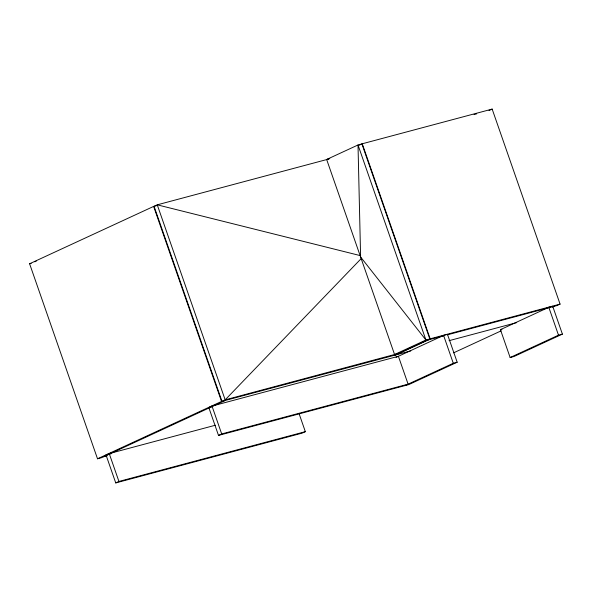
<?xml version="1.0" encoding="UTF-8"?>
<svg xmlns="http://www.w3.org/2000/svg" width="592" height="592" viewBox="0 0 592 592"><rect width="100%" height="100%" fill="white"/><g stroke="black" fill="none" stroke-linecap="round" stroke-linejoin="round"><path stroke-width="0.89" d="M361.409 258.364L225.167 399.859L221.978 401.332L154.061 206.305L157.25 204.825L328.471 159.093M108.114 454.649L101.417 457.742L97.517 458.785L29.6 263.758L153.624 206.416L157.524 205.38M34.817 261.812L36.23 261.153M326.651 159.477L358.012 144.981L361.904 143.937L429.822 338.972L425.929 340.008L394.568 354.512L326.651 159.477L329.766 158.649M358.604 145.469L362.26 143.775L492.159 109.083L560.076 304.11L556.887 305.583L447.456 334.813M488.97 110.556L492.159 109.083M97.517 458.785L221.541 401.45L410.767 350.908M298.975 413.371L305.339 431.657L302.149 433.129L115.743 482.917L106.042 455.056L109.231 453.583L215.362 425.234M208.806 407.548L211.995 406.075L398.401 356.288L408.103 384.149L221.697 433.936L218.507 435.409L208.806 407.548L211.477 406.83M109.794 453.872L225.441 400.407M115.743 482.917L118.933 481.444L305.339 431.657M394.094 355.363L397.284 353.89M394.746 355.185L430.177 338.809L560.076 304.11M396.041 354.845L428.29 339.934M396.011 357.39L443.578 335.398L447.478 334.362L457.179 362.223L408.813 384.578L218.507 435.409M500.432 329.663L548.799 307.3L552.699 306.256L562.4 334.117L514.034 356.48L510.134 357.524L500.432 329.663L501.986 329.241M453.583 352.839L501.172 330.839M552.617 307.056L554.29 306.279M404.913 385.621L453.287 363.259L457.179 362.223M510.134 357.524L558.5 335.161L562.4 334.117M474.037 114.545L476.693 113.834M29.6 263.758L31.161 263.336M426.987 340.282L443.904 335.76M398.46 353.468L225.167 399.859L157.25 204.825L360.639 255.7M449.047 340.681L516.705 322.618M106.042 455.056L111.392 453.627M103.541 456.765L107.115 455.81M548.799 307.3L558.5 335.161M443.578 335.398L453.287 363.259M362.26 143.775L430.177 338.809M153.624 206.416L221.541 401.45M211.995 406.075L221.697 433.936M109.231 453.583L118.933 481.444M425.929 340.008L360.609 256.995L358.012 144.981L425.929 340.008"/></g></svg>
